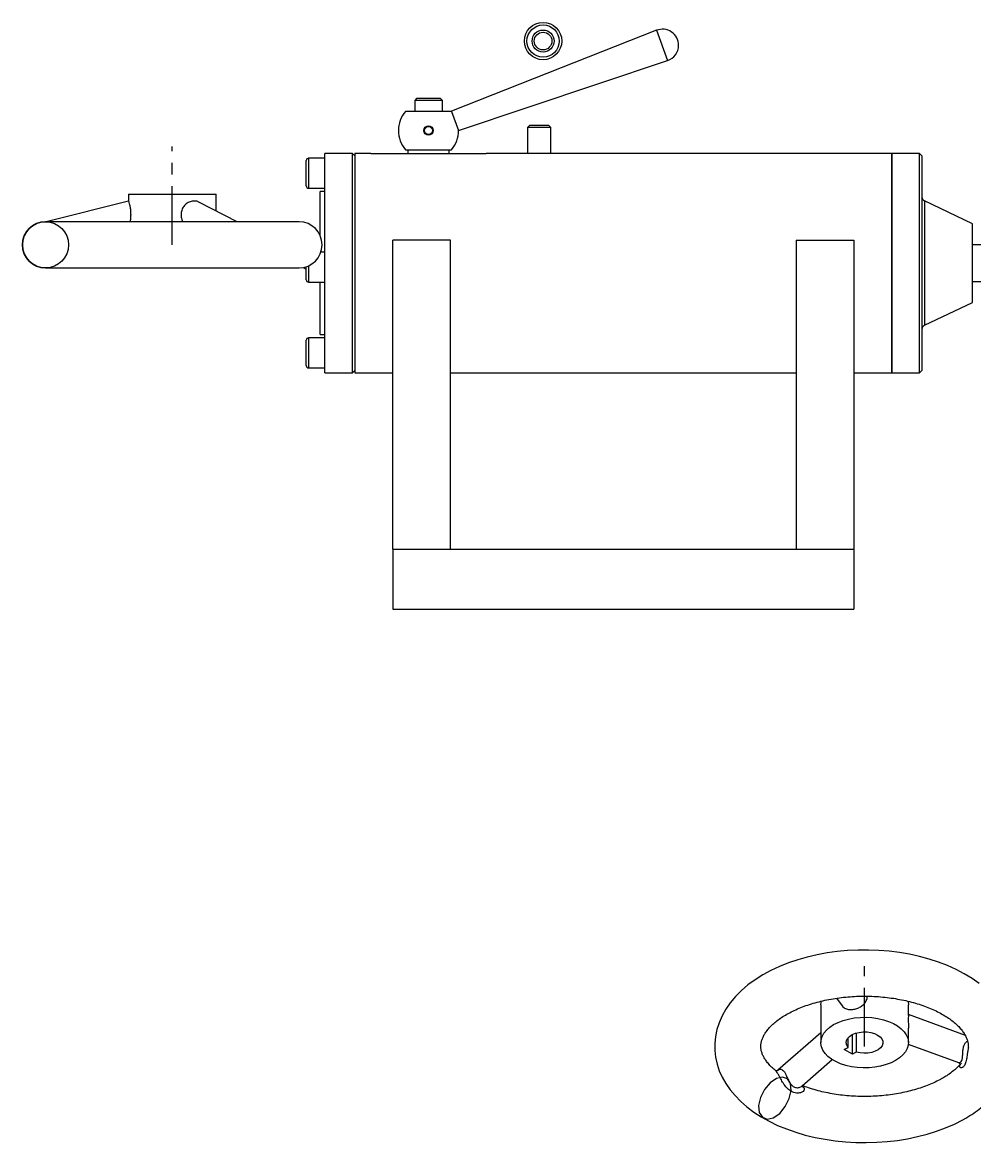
# Model space of a CAD drawing. Header units: millimetres. Extents: x 0 to 1189, y 0 to 841.
# Drawn here: x 409.4 to 615.9, y 234.6 to 477.4 of the extents above; entities that cross this region are included whole.
import ezdxf

# ---------------------------------------------------------------- set-up
doc = ezdxf.new("R2010")
doc.units = ezdxf.units.MM
doc.linetypes.add('CENTERX2', pattern=[20.32, 12.7, -2.54, 2.54, -2.54])

msp = doc.modelspace()

# ---------------------------------------------------------------- linework, layer by layer
at = {"color": 7, "linetype": 'Continuous', "lineweight": 25}
for p, q in [((546.91, 475.73), (502.41, 458.2)), ((546.91, 475.73), (549.3, 469.15)), ((503.95, 453.98), (549.3, 469.15)), ((494.95, 461), (494.45, 460.5)), ((494.45, 460.5), (494.45, 458.16)), ((500.45, 460.5), (494.45, 460.5)), ((494.95, 461), (499.95, 461)), ((500.45, 460.5), (499.95, 461)), ((500.45, 458.16), (500.45, 460.5)), ((502.43, 458.16), (492.45, 458.16)), ((502.41, 458.2), (502.43, 458.16)), ((502.43, 458.16), (503.95, 453.98)), ((519.35, 455.1), (518.95, 454.69)), ((518.95, 454.69), (518.95, 449.1)), ((523.95, 454.69), (518.95, 454.69)), ((523.54, 455.1), (519.35, 455.1)), ((523.95, 454.69), (523.54, 455.1)), ((523.95, 449.1), (523.95, 454.69)), ((492.45, 449.85), (502.45, 449.85)), ((492.95, 449.85), (492.95, 449)), ((501.95, 449), (501.95, 449.85)), ((470.95, 441.98), (470.95, 447.48)), ((474.95, 447.98), (471.45, 447.98)), ((471.45, 447.98), (471.45, 441.48)), ((480.95, 449), (474.95, 449)), ((474.95, 424.21), (474.95, 449)), ((481.45, 448.5), (480.95, 449)), ((480.95, 424.21), (480.95, 449)), ((484.95, 449), (481.45, 449)), ((481.45, 449), (481.45, 401.5)), ((484.95, 449), (509.95, 449)), ((519.04, 449), (509.95, 449)), ((518.95, 449.1), (519.04, 449)), ((518.95, 449.1), (519.59, 449.1)), ((519.59, 449.1), (523.95, 449.1)), ((523.85, 449), (523.95, 449.1)), ((597.95, 449), (523.85, 449)), ((603.95, 449), (597.95, 449)), ((597.95, 425.25), (597.95, 449)), ((597.95, 449), (597.95, 401.5)), ((604.45, 448.5), (603.95, 449)), ((603.95, 425.25), (603.95, 449)), ((604.45, 448.5), (604.45, 425.25)), ((432.38, 440.22), (432.38, 438.72)), ((432.38, 440.22), (441.88, 440.22)), ((441.88, 440.22), (451.38, 440.22)), ((451.38, 436.58), (451.38, 440.22)), ((471.45, 441.48), (474.95, 441.48)), ((474.95, 440.75), (473.95, 440.75)), ((473.95, 431.25), (473.95, 440.75)), ((432.38, 438.72), (414.81, 434.25)), ((455.97, 434.24), (447.61, 438.49)), ((615.45, 433.75), (605.02, 438.73)), ((605.02, 438.73), (605.02, 425.25)), ((455.63, 434.22), (414.38, 434.22)), ((469.38, 434.22), (455.63, 434.22)), ((615.45, 425.25), (615.45, 433.75)), ((489.7, 363.25), (489.7, 430.2)), ((502.2, 430.2), (489.7, 430.2)), ((502.2, 363.25), (502.2, 430.2)), ((577.2, 430.2), (589.7, 430.2)), ((577.2, 430.2), (577.2, 363.25)), ((589.7, 430.2), (589.7, 363.25)), ((474.95, 427.65), (474.12, 427.65)), ((624.95, 429.25), (615.45, 429.25)), ((597.95, 401.5), (597.95, 425.25)), ((603.95, 401.5), (603.95, 425.25)), ((604.45, 425.25), (604.45, 402)), ((605.02, 425.25), (605.02, 411.77)), ((615.45, 416.75), (615.45, 425.25)), ((414.38, 424.22), (469.38, 424.22)), ((470.27, 424.3), (470.95, 423.93)), ((470.95, 421.65), (470.95, 424.48)), ((471.45, 424.67), (471.45, 421.15)), ((474.95, 401.5), (474.95, 424.21)), ((480.95, 401.5), (480.95, 424.21)), ((471.45, 421.15), (474.95, 421.15)), ((473.95, 409.75), (473.95, 421.15)), ((615.45, 421.25), (624.95, 421.25)), ((605.02, 411.77), (615.45, 416.75)), ((470.95, 407.85), (470.95, 408.52)), ((474.95, 409.02), (471.45, 409.02)), ((471.45, 409.02), (471.45, 408.23)), ((471.45, 408.23), (471.45, 402.52)), ((473.95, 409.75), (474.95, 409.75)), ((470.95, 403.02), (470.95, 407.85)), ((471.45, 402.52), (474.95, 402.52)), ((474.95, 401.5), (480.95, 401.5)), ((480.95, 401.5), (481.45, 402)), ((481.45, 401.5), (484.95, 401.5)), ((484.95, 401.5), (489.7, 401.5)), ((502.2, 401.5), (509.95, 401.5)), ((509.95, 401.5), (577.2, 401.5)), ((589.7, 401.5), (597.95, 401.5)), ((597.95, 401.5), (603.95, 401.5)), ((603.95, 401.5), (604.45, 402)), ((489.7, 363.25), (502.2, 363.25)), ((489.7, 363.25), (489.7, 350.25)), ((502.2, 363.25), (577.2, 363.25)), ((577.2, 363.25), (589.7, 363.25)), ((589.7, 363.25), (589.7, 350.25)), ((489.7, 350.25), (589.7, 350.25)), ((585.9, 265.87), (587.15, 264.19)), ((582.52, 264.42), (582.52, 256.26)), ((601.52, 262.16), (601.52, 264.42)), ((613.89, 257.76), (601.52, 262.33)), ((582.52, 258.35), (573.24, 250.27)), ((589.37, 253.71), (589.37, 257.99)), ((590.22, 258.32), (590.22, 254.2)), ((601.52, 256.26), (601.52, 259.36)), ((587.6, 254.73), (588.45, 255.22)), ((588.45, 255.22), (588.45, 257.3)), ((601.5, 255.94), (612.37, 251.92)), ((589.37, 253.71), (587.6, 254.73)), ((590.22, 254.2), (589.37, 253.71)), ((578.46, 246.85), (585.01, 252.56))]:
    msp.add_line(p, q, dxfattribs=at)
at = {"color": 7, "linetype": 'CENTERX2'}
for p, q in [((441.88, 429.22), (441.88, 450.51)), ((592.02, 255.44), (592.02, 272.83))]:
    msp.add_line(p, q, dxfattribs=at)
at = {"color": 7, "linetype": 'Continuous', "lineweight": 25, "flags": 128}
for points in [[(616.87, 269.08), (615.32, 270.17), (613.65, 271.18), (611.87, 272.1), (610, 272.95), (608.05, 273.7), (606.02, 274.35), (603.93, 274.92), (601.78, 275.39), (599.59, 275.77), (597.37, 276.04), (595.13, 276.23), (592.87, 276.31), (590.61, 276.3), (588.35, 276.19), (586.11, 275.98), (583.9, 275.68), (581.72, 275.28), (579.59, 274.79), (577.51, 274.2), (575.5, 273.52), (573.56, 272.74), (571.7, 271.88), (569.94, 270.92), (568.28, 269.87), (566.73, 268.74), (565.31, 267.53), (564.02, 266.24), (562.89, 264.89), (561.92, 263.49), (561.1, 262.04), (560.46, 260.56), (559.99, 259.06), (559.68, 257.56), (559.53, 256.05), (559.55, 254.55), (559.72, 253.07), (560.05, 251.6), (560.52, 250.16), (561.15, 248.76), (561.93, 247.38), (562.85, 246.04), (563.93, 244.75), (565.15, 243.51), (566.5, 242.32), (568, 241.2), (569.61, 240.16), (571.34, 239.19), (573.17, 238.31), (575.09, 237.52), (577.09, 236.82), (579.15, 236.21), (581.27, 235.7), (583.44, 235.28), (585.65, 234.96), (587.88, 234.73), (590.14, 234.6), (592.4, 234.57), (594.66, 234.63), (596.91, 234.8), (599.13, 235.05), (601.33, 235.41), (603.48, 235.86), (605.59, 236.41), (607.63, 237.05), (609.6, 237.78), (611.5, 238.6), (613.31, 239.52), (613.96, 239.89), (613.96, 239.89)], [(582.52, 264.42), (582.57, 264.99), (582.63, 265.25)], [(601.41, 265.24), (601.51, 264.61), (601.52, 264.42)], [(585.3, 260.14), (586.28, 260.63), (587.36, 261.04), (588.53, 261.36), (589.77, 261.59), (591.05, 261.71), (592.34, 261.74), (593.63, 261.66), (594.89, 261.49), (596.1, 261.21), (597.23, 260.85), (598.26, 260.39), (599.18, 259.86), (599.96, 259.27), (600.6, 258.61), (601.07, 257.92), (601.38, 257.19), (601.51, 256.45), (601.47, 255.7), (601.25, 254.96), (600.86, 254.25), (600.3, 253.57), (599.59, 252.95), (598.74, 252.38), (597.76, 251.89), (596.68, 251.48), (595.5, 251.16), (594.27, 250.93), (592.99, 250.8), (591.69, 250.78), (590.41, 250.85), (589.15, 251.03), (587.94, 251.31), (586.81, 251.67), (585.78, 252.13), (584.86, 252.66), (584.08, 253.25), (583.44, 253.9), (582.96, 254.6), (582.66, 255.33), (582.52, 256.07), (582.57, 256.82), (582.79, 257.56), (583.18, 258.27), (583.74, 258.95), (584.45, 259.57), (585.3, 260.14)], [(588.45, 255.22), (588.14, 255.69), (588.02, 256.18), (588.09, 256.68), (588.34, 257.16), (588.76, 257.6), (589.34, 257.97), (590.04, 258.27), (590.83, 258.47), (591.69, 258.56), (592.55, 258.55), (593.39, 258.43), (594.17, 258.21), (594.85, 257.89), (595.39, 257.5), (595.78, 257.05), (595.98, 256.57), (596.01, 256.07), (595.84, 255.58), (595.49, 255.12), (594.99, 254.71), (594.34, 254.38), (593.58, 254.13), (592.75, 253.99), (591.89, 253.95), (591.03, 254.02), (590.22, 254.2)]]:
    msp.add_lwpolyline(points, dxfattribs=at)
at = {"color": 7, "linetype": 'Continuous', "flags": 128}
msp.add_lwpolyline([(575.95, 247.36), (575.3, 248.39), (574.23, 248.78), (572.91, 248.48), (571.54, 247.52), (570.32, 246.07), (569.45, 244.33), (569.05, 242.58), (569.19, 241.07), (569.85, 240.05), (570.91, 239.65), (572.23, 239.96), (573.61, 240.91), (574.82, 242.37), (575.7, 244.1), (576.09, 245.86), (575.95, 247.36)], dxfattribs=at)
at = {"color": 7, "linetype": 'Continuous', "lineweight": 25}
for centre, radius in [((522.3, 473.4), 4.05), ((522.3, 473.4), 3.5), ((522.3, 473.4), 2.38), ((522.3, 473.4), 1.91), ((497.45, 454), 1), ((497.45, 454), 0.866)]:
    msp.add_circle(centre, radius, dxfattribs=at)
at = {"color": 7, "linetype": 'Continuous'}
msp.add_circle((414.38, 429.22), 5, dxfattribs=at)
at = {"color": 7, "linetype": 'Continuous', "lineweight": 25}
for centre, radius, start, end in [((548.19, 472.47), 3.5, 0, 111.5), ((548.19, 472.47), 3.5, 288.5, 0), ((497.45, 454), 6.5, 140.2849, 180.0158), ((497.45, 454), 6.5, 180.0158, 219.7151), ((497.45, 454), 6.5, 320.2849, 359.7771), ((471.45, 447.48), 0.5, 90, 180), ((471.45, 441.98), 0.5, 180, 270), ((605.45, 439.63), 1, 180, 244.4861), ((414.38, 429.22), 5, 90, 270), ((469.38, 429.22), 5, 270, 90), ((471.45, 421.65), 0.5, 180, 270), ((605.45, 410.87), 1, 115.5139, 180), ((471.45, 408.52), 0.5, 90, 180), ((471.45, 403.02), 0.5, 180, 270)]:
    msp.add_arc(centre, radius, start, end, dxfattribs=at)
for points, knots in [([(432.38, 438.72), (432.39, 438.69), (432.41, 438.63), (432.56, 438.13), (432.73, 437.4), (432.85, 436.47), (432.87, 435.47), (432.82, 434.69), (432.75, 434.32), (432.74, 434.22)], [0, 0, 0, 0, 0.159253, 0.318497, 0.477733, 0.63426, 0.787824, 0.946208, 1, 1, 1, 1]), ([(446.63, 438.72), (446.33, 438.69), (445.73, 438.63), (444.88, 438.13), (444.21, 437.4), (443.81, 436.47), (443.76, 435.47), (443.91, 434.69), (444.15, 434.32), (444.21, 434.22)], [0, 0, 0, 0, 0.159253, 0.318497, 0.477733, 0.63426, 0.787824, 0.946208, 1, 1, 1, 1]), ([(447.59, 438.46), (447.53, 438.51), (447.25, 438.7), (446.9, 438.71), (446.63, 438.72)], [0, 0, 0, 0, 0.2314512, 1, 1, 1, 1]), ([(414.81, 434.25), (414.81, 434.25), (414.8, 434.25), (414.83, 434.25), (414.96, 434.26), (415.19, 434.26), (415.5, 434.25), (415.67, 434.23), (415.77, 434.22)], [0, 0, 0, 0, 0.003581, 0.161903, 0.205103, 0.618831, 0.763798, 1, 1, 1, 1]), ([(454.04, 434.22), (454.17, 434.24), (454.35, 434.26), (454.71, 434.26), (455.03, 434.25), (455.3, 434.25), (455.47, 434.25), (455.57, 434.25), (455.76, 434.26), (455.86, 434.26), (455.94, 434.25), (455.95, 434.24), (455.96, 434.23)], [0, 0, 0, 0, 0.145535, 0.207167, 0.377513, 0.461487, 0.485818, 0.570668, 0.59382, 0.815551, 0.893244, 1, 1, 1, 1]), ([(572.71, 250.17), (572.48, 250.37), (571.95, 250.81), (571.29, 251.5), (570.69, 252.24), (570.23, 252.95), (569.88, 253.65), (569.65, 254.33), (569.52, 255.02), (569.51, 255.71), (569.61, 256.41), (569.83, 257.1), (570.15, 257.79), (570.59, 258.51), (571.16, 259.25), (571.89, 260.02), (572.75, 260.78), (573.74, 261.52), (574.86, 262.23), (576.1, 262.91), (577.46, 263.55), (578.92, 264.14), (580.48, 264.67), (582.13, 265.13), (583.85, 265.53), (585.64, 265.85), (587.47, 266.09), (589.35, 266.25), (591.24, 266.33), (593.14, 266.32), (595.03, 266.23), (596.9, 266.05), (598.73, 265.79), (600.51, 265.46), (602.22, 265.05), (603.86, 264.57), (605.41, 264.03), (606.86, 263.43), (608.19, 262.78), (609.41, 262.09), (610.5, 261.38), (611.45, 260.64), (612.27, 259.89), (612.96, 259.15), (613.51, 258.42), (613.93, 257.71), (614.24, 257.02), (614.44, 256.34), (614.53, 255.64), (614.53, 255.08), (614.45, 254.71), (614.42, 254.61)], [0, 0, 0, 0, 0.0154402, 0.0350864, 0.0548513, 0.0749041, 0.0955122, 0.1170965, 0.1403139, 0.166049, 0.1907375, 0.2128614, 0.2334415, 0.2530944, 0.2739425, 0.2941868, 0.3141184, 0.3339246, 0.3537104, 0.3735228, 0.3934024, 0.4133682, 0.4334259, 0.4535729, 0.4738009, 0.494099, 0.5144544, 0.5348531, 0.5552809, 0.5757234, 0.5961654, 0.6165881, 0.6369767, 0.6573166, 0.6775938, 0.6977944, 0.7179062, 0.7379192, 0.7578275, 0.7776315, 0.7973423, 0.8169871, 0.8366159, 0.8562855, 0.8761189, 0.8963117, 0.9171721, 0.9391858, 0.9630971, 0.9897537, 1, 1, 1, 1]), ([(587.18, 264.21), (587.28, 264.08), (587.53, 263.73), (588.25, 263.44), (589.19, 263.36), (590.14, 263.54), (590.99, 263.9), (591.75, 264.42), (592.32, 265.14), (592.62, 265.81), (592.55, 266.21), (592.54, 266.31)], [0, 0, 0, 0, 0.086108, 0.225415, 0.355297, 0.46821, 0.57527, 0.689854, 0.818796, 0.957794, 1, 1, 1, 1]), ([(601.52, 262.16), (601.52, 262.15), (601.52, 262.09), (601.5, 261.65), (601.5, 260.9), (601.52, 260.08), (601.52, 259.55), (601.51, 259.36)], [0, 0, 0, 0, 0.034588, 0.303888, 0.568088, 0.840583, 1, 1, 1, 1]), ([(612.37, 251.93), (612.4, 251.92), (612.54, 251.87), (612.83, 251.95), (613.13, 252.34), (613.23, 252.84), (613.29, 253.42), (613.31, 254.05), (613.39, 254.94), (613.58, 255.69), (613.84, 256.14), (614.09, 256.43), (614.25, 256.52), (614.35, 256.58)], [0, 0, 0, 0, 0.042079, 0.16667, 0.29426, 0.422358, 0.441435, 0.581219, 0.698804, 0.807627, 0.904045, 0.932915, 1, 1, 1, 1]), ([(614.44, 254.61), (614.39, 254.33), (614.27, 253.63), (614.13, 252.56), (613.87, 251.59), (613.48, 250.98), (613.12, 250.76), (612.82, 250.75), (612.63, 250.9), (612.65, 251.19), (612.77, 251.49), (612.91, 251.68), (613.01, 251.82)], [0, 0, 0, 0, 0.088435, 0.224194, 0.375779, 0.508748, 0.632802, 0.702547, 0.8186, 0.901454, 0.928097, 1, 1, 1, 1]), ([(573.24, 250.27), (573.23, 250.26), (573.2, 250.23), (572.98, 250.12), (572.72, 250.17), (572.68, 250.19), (572.67, 250.2)], [0, 0, 0, 0, 0.06794, 0.419764, 0.758763, 1, 1, 1, 1]), ([(573.27, 250.23), (573.3, 250.28), (573.46, 250.51), (573.82, 250.54), (574.24, 250.36), (574.61, 249.94), (574.86, 249.48), (575.11, 248.95), (575.32, 248.44), (575.66, 247.74), (576.05, 247.11), (576.66, 246.59), (577.17, 246.47), (577.69, 246.48), (578.11, 246.58), (578.36, 246.8), (578.44, 246.87)], [0, 0, 0, 0, 0.037625, 0.173869, 0.256655, 0.33752, 0.40806, 0.42681, 0.51635, 0.567874, 0.655402, 0.745038, 0.83503, 0.848433, 0.946635, 1, 1, 1, 1]), ([(612.69, 251.46), (612.65, 251.41), (612.4, 251.11), (611.8, 250.56), (610.9, 249.81), (609.94, 249.13), (609.07, 248.6), (608.13, 248.08), (607.02, 247.53), (605.59, 246.93), (604.06, 246.38), (602.44, 245.89), (600.73, 245.48), (598.97, 245.13), (597.15, 244.87), (595.28, 244.68), (593.4, 244.58), (591.5, 244.56), (589.6, 244.62), (587.73, 244.77), (585.88, 245), (584.08, 245.31), (582.35, 245.7), (580.69, 246.16), (579.41, 246.57), (578.73, 246.84), (578.54, 246.92)], [0, 0, 0, 0, 0.0087216, 0.0542588, 0.0992871, 0.1441469, 0.1781445, 0.2016236, 0.2466387, 0.2918345, 0.3372372, 0.3828456, 0.4286445, 0.4746107, 0.520716, 0.5669297, 0.6132196, 0.6595531, 0.705897, 0.7522098, 0.7984559, 0.844602, 0.8906158, 0.9364656, 0.9821225, 1, 1, 1, 1]), ([(612.36, 251.9), (612.42, 251.88), (612.58, 251.83), (612.73, 251.62), (612.76, 251.43), (612.76, 251.42), (612.76, 251.42)], [0, 0, 0, 0, 0.195127, 0.521857, 0.824014, 1, 1, 1, 1]), ([(578.49, 246.79), (578.61, 246.7), (578.88, 246.51), (578.96, 246.23), (578.94, 245.93), (578.72, 245.62), (578.11, 245.33), (577.22, 245.25), (576.2, 245.56), (575.31, 246.23), (574.69, 246.99), (574.17, 247.8), (573.75, 248.56), (573.41, 249.18), (573.14, 249.62), (572.98, 249.86), (572.81, 250.07), (572.74, 250.12), (572.69, 250.16)], [0, 0, 0, 0, 0.046799, 0.103714, 0.123334, 0.193291, 0.27271, 0.37272, 0.484387, 0.582342, 0.673728, 0.725107, 0.810599, 0.871635, 0.891263, 0.949198, 0.960797, 1, 1, 1, 1]), ([(613.96, 239.89), (614.27, 240.07), (615.14, 240.58), (616.5, 241.5), (617.99, 242.67), (619.35, 243.92), (620.57, 245.23), (621.62, 246.61), (622.33, 247.68), (622.63, 248.29), (622.69, 248.41)], [0, 0, 0, 0, 0.080326, 0.229816, 0.379354, 0.528273, 0.675995, 0.821906, 0.965466, 1, 1, 1, 1]), ([(578.49, 246.76), (578.49, 246.76), (578.49, 246.76), (578.49, 246.89), (578.49, 246.89), (578.49, 246.88)], [0, 0, 0, 0, 0.205097, 0.704968, 1, 1, 1, 1])]:
    msp.add_open_spline(points, degree=3, knots=knots, dxfattribs=at)

doc.saveas('drawing.dxf')
